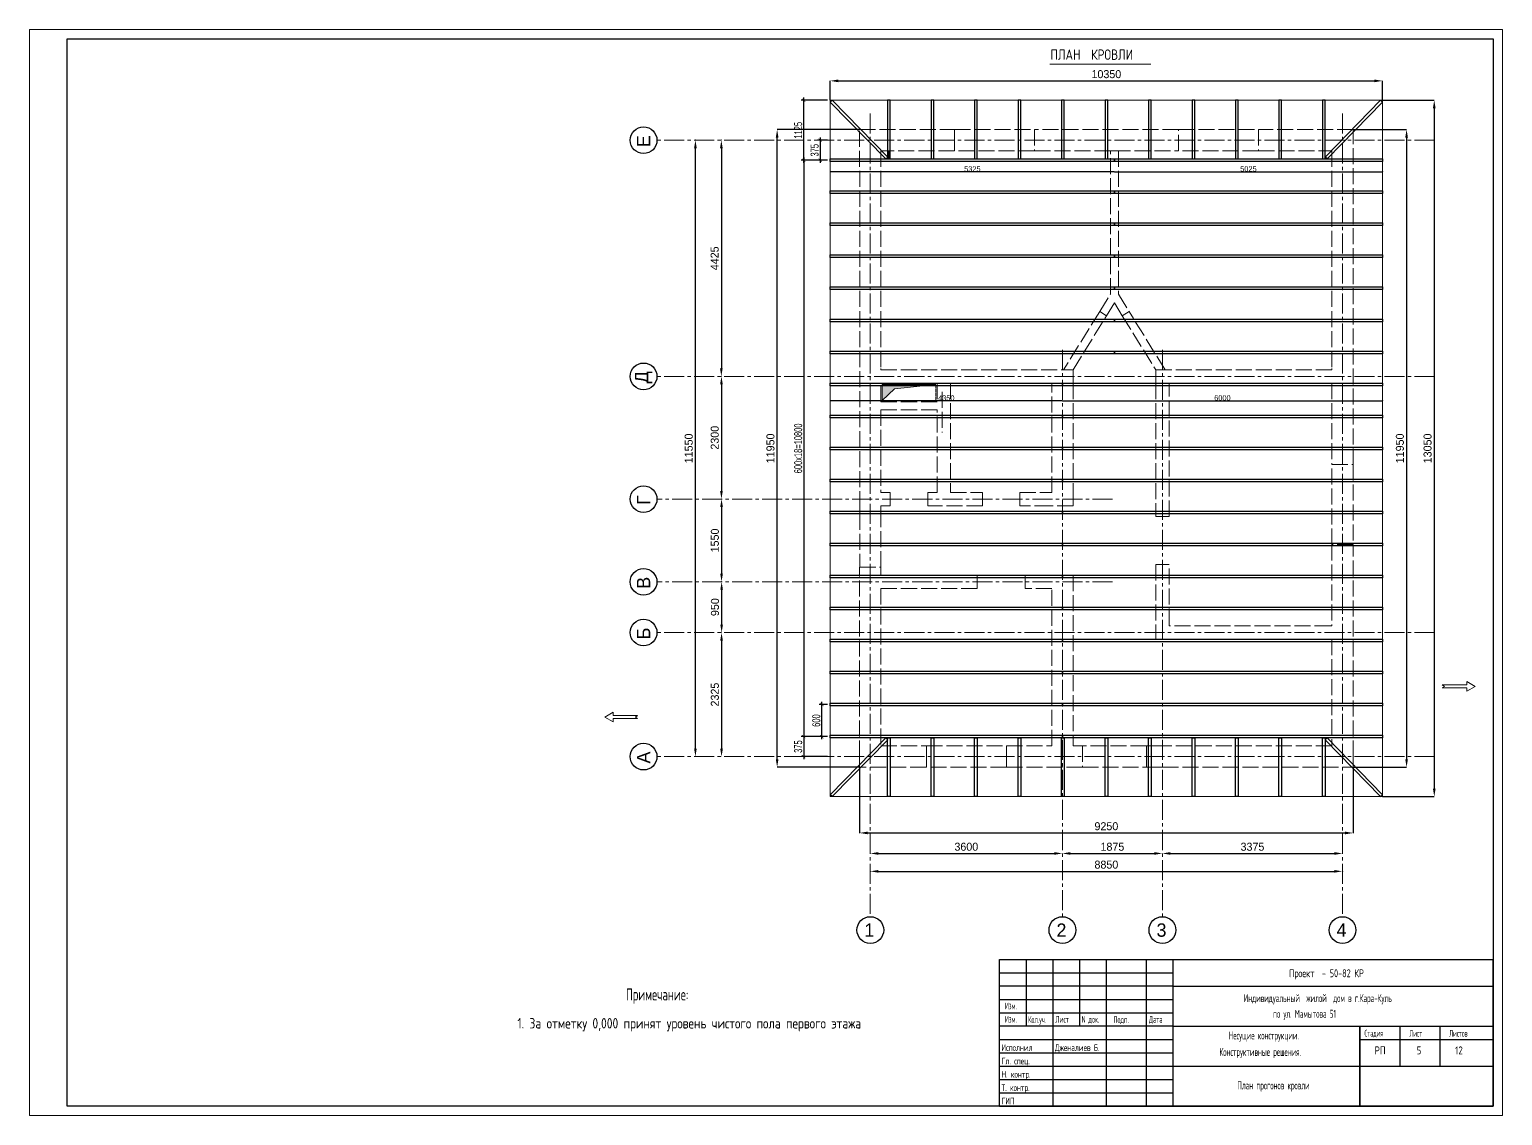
# Model space of a CAD drawing. Header units: millimetres. Extents: x 306212 to 393045, y -154783 to -111932.
# Drawn here: x 306212 to 333823, y -154783 to -134432 of the extents above; entities that cross this region are included whole.
import ezdxf
from ezdxf.enums import TextEntityAlignment as Align

# ---------------------------------------------------------------- set-up
doc = ezdxf.new("R2010")
doc.units = ezdxf.units.MM
doc.linetypes.add('ACAD_ISO02W100', pattern=[15, 12, -3])
doc.linetypes.add('CENTER2', pattern=[1.125, 0.75, -0.125, 0.125, -0.125])
for name, color, linetype in [('0 duvar', 2, 'Continuous'), ('AKS', 252, 'CENTER2'), ('ANTET', 7, 'Continuous')]:
    doc.layers.add(name, color=color, linetype=linetype)
doc.layers.add('ahsap', color=222, linetype='Continuous', lineweight=13)
doc.layers.add('OLCU', color=7, linetype='Continuous', lineweight=13)
doc.styles.add('SPDS', font='SPDS.shx')
doc.styles.add('TR', font='tsimplex.shx', dxfattribs={"width": 0.7})
doc.dimstyles.new('ISO-25', dxfattribs={"dimtxt": 100, "dimasz": 2.5, "dimexe": 1.25, "dimexo": 0.625, "dimtad": 1, "dimdec": 0, "dimtxsty": 'Standard', "dimcen": 2.5, "dimadec": 0, "dimazin": 0, "dimtfac": 1, "dimtdec": 0, "dimtmove": 0, "dimatfit": 3, "dimfxl": 0, "dimarcsym": 0})
doc.dimstyles.get("Standard").update_dxf_attribs({"dimtxt": 125, "dimasz": 60, "dimexe": 50, "dimexo": 50, "dimgap": 30, "dimtad": 1, "dimdec": 0, "dimzin": 0, "dimdsep": 46, "dimtxsty": 'TR', "dimblk": 'ARCHTICK', "dimcen": 90, "dimdle": 50, "dimclrt": 256, "dimadec": 0, "dimazin": 0, "dimtfac": 1, "dimtdec": 0, "dimtofl": 0, "dimtmove": 1, "dimatfit": 3, "dimldrblk": 'ARCHTICK', "dimfxl": 0, "dimtolj": 1, "dimtzin": 0, "dimarcsym": 0})

# ---------------------------------------------------------------- blocks, each defined once
blk = doc.blocks.new('*D697')
at = {"layer": 'ahsap', "color": 0, "lineweight": -2}
for p, q in [((321972, -149870), (321972, -149874)), ((322122, -149872), (325422, -149872)), ((325572, -149870), (325572, -149874))]:
    blk.add_line(p, q, dxfattribs=at)
at = {"layer": 'ahsap', "color": 0}
for points in [[(322122, -149847), (322122, -149897), (321972, -149872)], [(325422, -149847), (325422, -149897), (325572, -149872)]]:
    blk.add_solid(points, dxfattribs=at)
at = {"layer": 'DEFPOINTS', "color": 0}
for p in [(321972, -148282), (325572, -148282), (325572, -149872)]:
    blk.add_point(p, dxfattribs=at)
at = {"layer": 'ahsap', "color": 0, "insert": (323772, -149747), "char_height": 150, "attachment_point": 5}
blk.add_mtext('3600', dxfattribs=at)
blk = doc.blocks.new('*D698')
at = {"layer": 'ahsap', "color": 0, "lineweight": -2}
for p, q in [((325572, -149870), (325572, -149874)), ((325722, -149872), (327297, -149872)), ((327447, -149870), (327447, -149874))]:
    blk.add_line(p, q, dxfattribs=at)
at = {"layer": 'ahsap', "color": 0}
for points in [[(325722, -149847), (325722, -149897), (325572, -149872)], [(327297, -149847), (327297, -149897), (327447, -149872)]]:
    blk.add_solid(points, dxfattribs=at)
at = {"layer": 'DEFPOINTS', "color": 0}
for p in [(325572, -148282), (327447, -148282), (327447, -149872)]:
    blk.add_point(p, dxfattribs=at)
at = {"layer": 'ahsap', "color": 0, "insert": (326510, -149747), "char_height": 150, "attachment_point": 5}
blk.add_mtext('1875', dxfattribs=at)
blk = doc.blocks.new('*D699')
at = {"layer": 'ahsap', "color": 0, "lineweight": -2}
for p, q in [((327447, -149870), (327447, -149874)), ((327597, -149872), (330672, -149872)), ((330822, -149870), (330822, -149874))]:
    blk.add_line(p, q, dxfattribs=at)
at = {"layer": 'ahsap', "color": 0}
for points in [[(327597, -149847), (327597, -149897), (327447, -149872)], [(330672, -149847), (330672, -149897), (330822, -149872)]]:
    blk.add_solid(points, dxfattribs=at)
at = {"layer": 'DEFPOINTS', "color": 0}
for p in [(327447, -148282), (330822, -148282), (330822, -149872)]:
    blk.add_point(p, dxfattribs=at)
at = {"layer": 'ahsap', "color": 0, "insert": (329135, -149747), "char_height": 150, "attachment_point": 5}
blk.add_mtext('3375', dxfattribs=at)
blk = doc.blocks.new('*D691')
at = {"layer": 'ahsap', "color": 0, "lineweight": -2}
for p, q in [((319182, -136507), (319178, -136507)), ((319180, -136657), (319180, -140782)), ((319182, -140932), (319178, -140932))]:
    blk.add_line(p, q, dxfattribs=at)
at = {"layer": 'ahsap', "color": 0}
for points in [[(319155, -136657), (319205, -136657), (319180, -136507)], [(319155, -140782), (319205, -140782), (319180, -140932)]]:
    blk.add_solid(points, dxfattribs=at)
at = {"layer": 'DEFPOINTS', "color": 0}
for p in [(321747, -136507), (319180, -140932), (321747, -140932)]:
    blk.add_point(p, dxfattribs=at)
at = {"layer": 'ahsap', "color": 0, "insert": (319055, -138720), "char_height": 150, "attachment_point": 5, "rotation": 90}
blk.add_mtext('4425', dxfattribs=at)
blk = doc.blocks.new('*D700')
at = {"layer": 'ahsap', "color": 0, "lineweight": -2}
for p, q in [((319184, -140932), (319180, -140932)), ((319182, -141082), (319182, -143082)), ((319184, -143232), (319180, -143232))]:
    blk.add_line(p, q, dxfattribs=at)
at = {"layer": 'ahsap', "color": 0}
for points in [[(319157, -141082), (319207, -141082), (319182, -140932)], [(319157, -143082), (319207, -143082), (319182, -143232)]]:
    blk.add_solid(points, dxfattribs=at)
at = {"layer": 'DEFPOINTS', "color": 0}
for p in [(321747, -140932), (319182, -143232), (321747, -143232)]:
    blk.add_point(p, dxfattribs=at)
at = {"layer": 'ahsap', "color": 0, "insert": (319057, -142082), "char_height": 150, "attachment_point": 5, "rotation": 90}
blk.add_mtext('2300', dxfattribs=at)
blk = doc.blocks.new('*D701')
at = {"layer": 'ahsap', "color": 0, "lineweight": -2}
for p, q in [((319186, -143232), (319182, -143232)), ((319184, -143382), (319184, -144632)), ((319186, -144782), (319182, -144782))]:
    blk.add_line(p, q, dxfattribs=at)
at = {"layer": 'ahsap', "color": 0}
for points in [[(319159, -143382), (319209, -143382), (319184, -143232)], [(319159, -144632), (319209, -144632), (319184, -144782)]]:
    blk.add_solid(points, dxfattribs=at)
at = {"layer": 'DEFPOINTS', "color": 0}
for p in [(321747, -143232), (319184, -144782), (321747, -144782)]:
    blk.add_point(p, dxfattribs=at)
at = {"layer": 'ahsap', "color": 0, "insert": (319059, -144007), "char_height": 150, "attachment_point": 5, "rotation": 90}
blk.add_mtext('1550', dxfattribs=at)
blk = doc.blocks.new('*D702')
at = {"layer": 'ahsap', "color": 0, "lineweight": -2}
for p, q in [((319188, -144782), (319184, -144782)), ((319186, -144932), (319186, -145582)), ((319188, -145732), (319184, -145732))]:
    blk.add_line(p, q, dxfattribs=at)
at = {"layer": 'ahsap', "color": 0}
for points in [[(319161, -144932), (319211, -144932), (319186, -144782)], [(319161, -145582), (319211, -145582), (319186, -145732)]]:
    blk.add_solid(points, dxfattribs=at)
at = {"layer": 'DEFPOINTS', "color": 0}
for p in [(321747, -144782), (319186, -145732), (321747, -145732)]:
    blk.add_point(p, dxfattribs=at)
at = {"layer": 'ahsap', "color": 0, "insert": (319061, -145257), "char_height": 150, "attachment_point": 5, "rotation": 90}
blk.add_mtext('950', dxfattribs=at)
blk = doc.blocks.new('*D703')
at = {"layer": 'ahsap', "color": 0, "lineweight": -2}
for p, q in [((319186, -145732), (319183, -145732)), ((319184, -145882), (319184, -147907)), ((319186, -148057), (319183, -148057))]:
    blk.add_line(p, q, dxfattribs=at)
at = {"layer": 'ahsap', "color": 0}
for points in [[(319159, -145882), (319209, -145882), (319184, -145732)], [(319159, -147907), (319209, -147907), (319184, -148057)]]:
    blk.add_solid(points, dxfattribs=at)
at = {"layer": 'DEFPOINTS', "color": 0}
for p in [(321747, -145732), (319184, -148057), (321747, -148057)]:
    blk.add_point(p, dxfattribs=at)
at = {"layer": 'ahsap', "color": 0, "insert": (319059, -146895), "char_height": 150, "attachment_point": 5, "rotation": 90}
blk.add_mtext('2325', dxfattribs=at)
blk = doc.blocks.new('*D692')
at = {"layer": 'ahsap', "color": 0, "lineweight": -2}
for p, q in [((321772, -148259), (321772, -149489)), ((331022, -148258), (331022, -149489)), ((321922, -149488), (330872, -149488))]:
    blk.add_line(p, q, dxfattribs=at)
at = {"layer": 'ahsap', "color": 0}
for points in [[(321922, -149463), (321922, -149513), (321772, -149488)], [(330872, -149463), (330872, -149513), (331022, -149488)]]:
    blk.add_solid(points, dxfattribs=at)
at = {"layer": 'DEFPOINTS', "color": 0}
for p in [(321772, -148258), (331022, -148257), (331022, -149488)]:
    blk.add_point(p, dxfattribs=at)
at = {"layer": 'ahsap', "color": 0, "insert": (326397, -149363), "char_height": 150, "attachment_point": 5}
blk.add_mtext('9250', dxfattribs=at)
blk = doc.blocks.new('*D693')
at = {"layer": 'ahsap', "color": 0, "lineweight": -2}
for p, q in [((321772, -136307), (320226, -136307)), ((320226, -148107), (320226, -136457)), ((321772, -148257), (320226, -148257))]:
    blk.add_line(p, q, dxfattribs=at)
at = {"layer": 'ahsap', "color": 0}
for points in [[(320201, -136457), (320251, -136457), (320226, -136307)], [(320201, -148107), (320251, -148107), (320226, -148257)]]:
    blk.add_solid(points, dxfattribs=at)
at = {"layer": 'DEFPOINTS', "color": 0}
for p in [(320226, -136307), (321772, -136307), (321772, -148257)]:
    blk.add_point(p, dxfattribs=at)
at = {"layer": 'ahsap', "color": 0, "insert": (320101, -142282), "char_height": 150, "attachment_point": 5, "rotation": 90}
blk.add_mtext('11950', dxfattribs=at)
blk = doc.blocks.new('*D694')
at = {"layer": 'ahsap', "color": 0, "lineweight": -2}
for p, q in [((321972, -150205), (321972, -150208)), ((322122, -150207), (330672, -150207)), ((330822, -150205), (330822, -150208))]:
    blk.add_line(p, q, dxfattribs=at)
at = {"layer": 'ahsap', "color": 0}
for points in [[(322122, -150182), (322122, -150232), (321972, -150207)], [(330672, -150182), (330672, -150232), (330822, -150207)]]:
    blk.add_solid(points, dxfattribs=at)
at = {"layer": 'DEFPOINTS', "color": 0}
for p in [(321972, -149426), (330822, -149422), (330822, -150207)]:
    blk.add_point(p, dxfattribs=at)
at = {"layer": 'ahsap', "color": 0, "insert": (326397, -150082), "char_height": 150, "attachment_point": 5}
blk.add_mtext('8850', dxfattribs=at)
blk = doc.blocks.new('*D704')
at = {"layer": 'ahsap', "color": 0, "lineweight": -2}
for p, q in [((318696, -136507), (318692, -136507)), ((318694, -147907), (318694, -136657)), ((318696, -148057), (318692, -148057))]:
    blk.add_line(p, q, dxfattribs=at)
at = {"layer": 'ahsap', "color": 0}
for points in [[(318669, -136657), (318719, -136657), (318694, -136507)], [(318669, -147907), (318719, -147907), (318694, -148057)]]:
    blk.add_solid(points, dxfattribs=at)
at = {"layer": 'DEFPOINTS', "color": 0}
for p in [(318694, -136507), (319186, -136507), (319186, -148057)]:
    blk.add_point(p, dxfattribs=at)
at = {"layer": 'ahsap', "color": 0, "insert": (318569, -142282), "char_height": 150, "attachment_point": 5, "rotation": 90}
blk.add_mtext('11550', dxfattribs=at)
blk = doc.blocks.new('*D695')
at = {"layer": 'ahsap', "color": 0, "lineweight": -2}
for p, q in [((321222, -135757), (321222, -135395)), ((321372, -135395), (331422, -135395)), ((331572, -135757), (331572, -135395))]:
    blk.add_line(p, q, dxfattribs=at)
at = {"layer": 'ahsap', "color": 0}
for points in [[(321372, -135370), (321372, -135420), (321222, -135395)], [(331422, -135370), (331422, -135420), (331572, -135395)]]:
    blk.add_solid(points, dxfattribs=at)
at = {"layer": 'DEFPOINTS', "color": 0}
for p in [(331572, -135395), (321222, -135757), (331572, -135757)]:
    blk.add_point(p, dxfattribs=at)
at = {"layer": 'ahsap', "color": 0, "insert": (326397, -135270), "char_height": 150, "attachment_point": 5}
blk.add_mtext('10350', dxfattribs=at)
blk = doc.blocks.new('*D696')
at = {"layer": 'ahsap', "color": 0, "lineweight": -2}
for p, q in [((331023, -136307), (332024, -136307)), ((332024, -136457), (332024, -148107)), ((331023, -148257), (332024, -148257))]:
    blk.add_line(p, q, dxfattribs=at)
at = {"layer": 'ahsap', "color": 0}
for points in [[(331999, -136457), (332049, -136457), (332024, -136307)], [(331999, -148107), (332049, -148107), (332024, -148257)]]:
    blk.add_solid(points, dxfattribs=at)
at = {"layer": 'DEFPOINTS', "color": 0}
for p in [(331022, -136307), (331022, -148257), (332024, -148257)]:
    blk.add_point(p, dxfattribs=at)
at = {"layer": 'ahsap', "color": 0, "insert": (331899, -142282), "char_height": 150, "attachment_point": 5, "rotation": 90}
blk.add_mtext('11950', dxfattribs=at)
blk = doc.blocks.new('_ArchTick')
at = {"color": 0, "linetype": 'ByBlock', "const_width": 0.15}
blk.add_lwpolyline([(-0.5, -0.5), (0.5, 0.5)], dxfattribs=at)
blk = doc.blocks.new('*D705')
at = {"layer": 'DEFPOINTS', "color": 0}
for p in [(321222, -136507), (321034, -136882), (321222, -136882)]:
    blk.add_point(p, dxfattribs=at)
at = {"layer": 'OLCU', "color": 0, "lineweight": -2}
for p, q in [((321172, -136507), (320984, -136507)), ((321034, -136457), (321034, -136932)), ((321172, -136882), (320984, -136882))]:
    blk.add_line(p, q, dxfattribs=at)
at = {"layer": 'OLCU', "color": 0, "lineweight": -2, "xscale": 60, "yscale": 60, "zscale": 60}
for p, rotation in [((321034, -136507), 90), ((321034, -136882), 270)]:
    blk.add_blockref('_ArchTick', p, dxfattribs=dict(at, rotation=rotation))
at = {"layer": 'OLCU', "insert": (320929, -136695), "char_height": 150, "attachment_point": 5, "rotation": 90, "style": 'TR'}
blk.add_mtext('\\A1;375', dxfattribs=at)
blk = doc.blocks.new('*D706')
at = {"layer": 'DEFPOINTS', "color": 0}
for p in [(321222, -147682), (320726, -148057), (321222, -148057)]:
    blk.add_point(p, dxfattribs=at)
at = {"layer": 'OLCU', "color": 0, "lineweight": -2}
for p, q in [((321172, -147682), (320676, -147682)), ((320726, -147632), (320726, -148107)), ((321172, -148057), (320676, -148057))]:
    blk.add_line(p, q, dxfattribs=at)
at = {"layer": 'OLCU', "color": 0, "lineweight": -2, "xscale": 60, "yscale": 60, "zscale": 60}
for p, rotation in [((320726, -147682), 90), ((320726, -148057), 270)]:
    blk.add_blockref('_ArchTick', p, dxfattribs=dict(at, rotation=rotation))
at = {"layer": 'OLCU', "insert": (320621, -147870), "char_height": 150, "attachment_point": 5, "rotation": 90, "style": 'TR'}
blk.add_mtext('\\A1;375', dxfattribs=at)
blk = doc.blocks.new('*D708')
at = {"layer": 'DEFPOINTS', "color": 0}
for p in [(321065, -147082), (321222, -147082), (321222, -147682)]:
    blk.add_point(p, dxfattribs=at)
at = {"layer": 'OLCU', "color": 0, "lineweight": -2}
for p, q in [((321172, -147082), (321015, -147082)), ((321065, -147732), (321065, -147032)), ((321172, -147682), (321015, -147682))]:
    blk.add_line(p, q, dxfattribs=at)
at = {"layer": 'OLCU', "color": 0, "lineweight": -2, "xscale": 60, "yscale": 60, "zscale": 60}
for p, rotation in [((321065, -147082), 90), ((321065, -147682), 270)]:
    blk.add_blockref('_ArchTick', p, dxfattribs=dict(at, rotation=rotation))
at = {"layer": 'OLCU', "insert": (320960, -147382), "char_height": 150, "attachment_point": 5, "rotation": 90, "style": 'TR'}
blk.add_mtext('\\A1;600', dxfattribs=at)
blk = doc.blocks.new('*D709')
at = {"layer": 'DEFPOINTS', "color": 0}
for p in [(321222, -136882), (320726, -147682), (321222, -147682)]:
    blk.add_point(p, dxfattribs=at)
at = {"layer": 'OLCU', "color": 0, "lineweight": -2}
for p, q in [((321172, -136882), (320676, -136882)), ((320726, -136832), (320726, -147732)), ((321172, -147682), (320676, -147682))]:
    blk.add_line(p, q, dxfattribs=at)
at = {"layer": 'OLCU', "color": 0, "lineweight": -2, "xscale": 60, "yscale": 60, "zscale": 60}
for p, rotation in [((320726, -136882), 90), ((320726, -147682), 270)]:
    blk.add_blockref('_ArchTick', p, dxfattribs=dict(at, rotation=rotation))
at = {"layer": 'OLCU', "insert": (320621, -142282), "char_height": 150, "attachment_point": 5, "rotation": 90, "style": 'TR'}
blk.add_mtext('\\A1;600х18=10800', dxfattribs=at)
blk = doc.blocks.new('*D710')
at = {"layer": 'DEFPOINTS', "color": 0}
for p in [(320726, -135757), (321222, -135757), (321222, -136882)]:
    blk.add_point(p, dxfattribs=at)
at = {"layer": 'OLCU', "color": 0, "lineweight": -2}
for p, q in [((321172, -135757), (320676, -135757)), ((320726, -136932), (320726, -135707)), ((321172, -136882), (320676, -136882))]:
    blk.add_line(p, q, dxfattribs=at)
at = {"layer": 'OLCU', "color": 0, "lineweight": -2, "xscale": 60, "yscale": 60, "zscale": 60}
for p, rotation in [((320726, -135757), 90), ((320726, -136882), 270)]:
    blk.add_blockref('_ArchTick', p, dxfattribs=dict(at, rotation=rotation))
at = {"layer": 'OLCU', "insert": (320621, -136320), "char_height": 150, "attachment_point": 5, "rotation": 90, "style": 'TR'}
blk.add_mtext('\\A1;1125', dxfattribs=at)
blk = doc.blocks.new('*D711')
at = {"layer": 'ahsap', "color": 0, "lineweight": -2}
for p, q in [((331573, -135757), (332543, -135757)), ((332543, -135907), (332543, -148657)), ((331573, -148807), (332543, -148807))]:
    blk.add_line(p, q, dxfattribs=at)
at = {"layer": 'ahsap', "color": 0}
for points in [[(332518, -135907), (332568, -135907), (332543, -135757)], [(332518, -148657), (332568, -148657), (332543, -148807)]]:
    blk.add_solid(points, dxfattribs=at)
at = {"layer": 'DEFPOINTS', "color": 0}
for p in [(331572, -135757), (331572, -148807), (332543, -148807)]:
    blk.add_point(p, dxfattribs=at)
at = {"layer": 'ahsap', "color": 0, "insert": (332418, -142282), "char_height": 150, "attachment_point": 5, "rotation": 90}
blk.add_mtext('13050', dxfattribs=at)
blk = doc.blocks.new('*D712')
at = {"layer": 'ahsap', "color": 0, "lineweight": -2}
for p, q in [((321222, -137095), (321222, -137098)), ((326545, -137097), (321225, -137097)), ((326547, -137095), (326547, -137098))]:
    blk.add_line(p, q, dxfattribs=at)
at = {"layer": 'ahsap', "color": 0}
for points in [[(321225, -137097), (321225, -137097), (321222, -137097)], [(326545, -137097), (326545, -137097), (326547, -137097)]]:
    blk.add_solid(points, dxfattribs=at)
at = {"layer": 'DEFPOINTS', "color": 0}
for p in [(321222, -136907), (326547, -136907), (321222, -137097)]:
    blk.add_point(p, dxfattribs=at)
at = {"layer": 'ahsap', "color": 0, "insert": (323885, -137046), "char_height": 100, "attachment_point": 5}
blk.add_mtext('5325', dxfattribs=at)
blk = doc.blocks.new('*D713')
at = {"layer": 'ahsap', "color": 0, "lineweight": -2}
for p, q in [((326547, -137095), (326547, -137098)), ((326550, -137097), (331570, -137097)), ((331572, -137095), (331572, -137098))]:
    blk.add_line(p, q, dxfattribs=at)
at = {"layer": 'ahsap', "color": 0}
for points in [[(326550, -137097), (326550, -137097), (326547, -137097)], [(331570, -137097), (331570, -137097), (331572, -137097)]]:
    blk.add_solid(points, dxfattribs=at)
at = {"layer": 'DEFPOINTS', "color": 0}
for p in [(326547, -136882), (331572, -136882), (331572, -137097)]:
    blk.add_point(p, dxfattribs=at)
at = {"layer": 'ahsap', "color": 0, "insert": (329060, -137046), "char_height": 100, "attachment_point": 5}
blk.add_mtext('5025', dxfattribs=at)
blk = doc.blocks.new('*D714')
at = {"layer": 'ahsap', "color": 0, "lineweight": -2}
for p, q in [((321222, -141388), (321222, -141391)), ((325570, -141390), (321225, -141390)), ((325572, -141388), (325572, -141391))]:
    blk.add_line(p, q, dxfattribs=at)
at = {"layer": 'ahsap', "color": 0}
for points in [[(321225, -141390), (321225, -141390), (321222, -141390)], [(325570, -141390), (325570, -141390), (325572, -141390)]]:
    blk.add_solid(points, dxfattribs=at)
at = {"layer": 'DEFPOINTS', "color": 0}
for p in [(321222, -141082), (325572, -141082), (321222, -141390)]:
    blk.add_point(p, dxfattribs=at)
at = {"layer": 'ahsap', "color": 0, "insert": (323397, -141339), "char_height": 100, "attachment_point": 5}
blk.add_mtext('4350', dxfattribs=at)
blk = doc.blocks.new('*D715')
at = {"layer": 'ahsap', "color": 0, "lineweight": -2}
for p, q in [((325572, -141386), (325572, -141389)), ((325575, -141388), (331570, -141388)), ((331572, -141386), (331572, -141389))]:
    blk.add_line(p, q, dxfattribs=at)
at = {"layer": 'ahsap', "color": 0}
for points in [[(325575, -141388), (325575, -141388), (325572, -141388)], [(331570, -141388), (331570, -141388), (331572, -141388)]]:
    blk.add_solid(points, dxfattribs=at)
at = {"layer": 'DEFPOINTS', "color": 0}
for p in [(325572, -141082), (331572, -141082), (331572, -141388)]:
    blk.add_point(p, dxfattribs=at)
at = {"layer": 'ahsap', "color": 0, "insert": (328572, -141337), "char_height": 100, "attachment_point": 5}
blk.add_mtext('6000', dxfattribs=at)

msp = doc.modelspace()

# ---------------------------------------------------------------- hatches: boundary and pattern name
at = {"layer": 'ahsap'}
msp.add_hatch(color=7, dxfattribs=at).paths.add_polyline_path([(322197.4, -141082.4), (322197.4, -141382.4), (322426.1, -141168.8), (323197.4, -141082.4)])

# ---------------------------------------------------------------- linework, layer by layer
at = {"layer": '0 duvar', "color": 7, "lineweight": 30, "ltscale": 0.071429}
for p, q in [((324395.9, -151856), (333645.9, -151856)), ((324395.9, -154606), (324395.9, -151856)), ((324895.9, -151856), (324895.9, -153106)), ((325395.9, -151856), (325395.9, -154606)), ((325895.9, -151856), (325895.9, -153106)), ((326395.9, -151856), (326395.9, -154606)), ((327145.9, -151856), (327145.9, -154606)), ((327645.9, -154606), (327645.9, -151856.5)), ((333645.9, -154606), (333645.9, -151856)), ((327645.9, -152356), (333645.9, -152356)), ((324395.9, -152856), (327645.9, -152856)), ((327645.9, -153106), (324395.9, -153106)), ((327645.9, -153106), (333645.9, -153106)), ((331145.9, -154606), (331145.9, -153106)), ((331145.9, -153106), (331145.9, -154606)), ((331895.9, -153106), (331895.9, -153856)), ((332645.9, -153106), (332645.9, -153856)), ((331145.9, -153356), (333645.9, -153356)), ((327645.9, -153856), (333645.9, -153856)), ((324395.9, -154606), (333645.9, -154606))]:
    msp.add_line(p, q, dxfattribs=at)
at = {"layer": '0 duvar', "color": 1, "ltscale": 0.071429}
for p, q in [((324395.9, -152106), (327645.9, -152106)), ((327645.9, -152356), (324395.9, -152356)), ((324395.9, -152606), (327645.9, -152606)), ((324395.9, -153356), (327645.9, -153356)), ((324395.9, -153606), (327645.9, -153606)), ((324395.9, -153856), (327645.9, -153856)), ((324395.9, -154106), (327645.9, -154106)), ((324395.9, -154356), (327645.9, -154356))]:
    msp.add_line(p, q, dxfattribs=at)
at = {"layer": '0 duvar', "color": 7, "lineweight": 60, "ltscale": 0.071429}
msp.add_line((327645.9, -152356), (327645.9, -152356), dxfattribs=at)
at = {"layer": '0 duvar', "color": 7, "lineweight": 30, "ltscale": 0.071429}
msp.add_lwpolyline([(306918.6, -134608.8), (333645.9, -134608.8), (333645.9, -154606), (306918.6, -154606)], close=True, dxfattribs=at)
at = {"layer": 'ahsap', "color": 0}
msp.add_line((325339.1, -135081.5), (327230.6, -135081.5), dxfattribs=at)
at = {"layer": 'ahsap', "color": 1}
for p, q in [((322322.4, -135757.4), (330472, -135757.4)), ((321222.4, -136882.4), (321222.4, -147827.8)), ((322322.4, -148807.4), (330472, -148807.4))]:
    msp.add_line(p, q, dxfattribs=at)
at = {"layer": 'ahsap'}
for p, q in [((322322.4, -136857.4), (322172.4, -136857.4)), ((322322.4, -136707.4), (322322.4, -136857.4))]:
    msp.add_line(p, q, dxfattribs=at)
at = {"layer": 'ahsap', "color": 6, "linetype": 'ACAD_ISO02W100', "lineweight": 0, "ltscale": 25}
msp.add_line((323318.9, -141221.7), (323318.9, -141982.6), dxfattribs=at)
at = {"layer": 'ahsap', "lineweight": 30}
for points in [[(322297.8, -136822), (321257.1, -135757.4), (321222.4, -135793.4), (322262.1, -136857), (322297.8, -136822)], [(322347.4, -136857.4), (322347.4, -135757.4), (322297.4, -135757.4), (322297.4, -136857.4), (322347.4, -136857.4)], [(323162.4, -136857.4), (323162.4, -135757.4), (323112.4, -135757.4), (323112.4, -136857.4), (323162.4, -136857.4)], [(323977.4, -136857.4), (323977.4, -135757.4), (323927.4, -135757.4), (323927.4, -136857.4), (323977.4, -136857.4)], [(324792.4, -136857.4), (324792.4, -135757.4), (324742.4, -135757.4), (324742.4, -136857.4), (324792.4, -136857.4)], [(325607.4, -136857.4), (325607.4, -135757.4), (325557.4, -135757.4), (325557.4, -136857.4), (325607.4, -136857.4)], [(326422.4, -136857.4), (326422.4, -135757.4), (326372.4, -135757.4), (326372.4, -136857.4), (326422.4, -136857.4)], [(327237.4, -136857.4), (327237.4, -135757.4), (327187.4, -135757.4), (327187.4, -136857.4), (327237.4, -136857.4)], [(328052.4, -136857.4), (328052.4, -135757.4), (328002.4, -135757.4), (328002.4, -136857.4), (328052.4, -136857.4)], [(328867.4, -136857.4), (328867.4, -135757.4), (328817.4, -135757.4), (328817.4, -136857.4), (328867.4, -136857.4)], [(329682.4, -136857.4), (329682.4, -135757.4), (329632.4, -135757.4), (329632.4, -136857.4), (329682.4, -136857.4)], [(330497, -136857.4), (330497, -135757.4), (330447, -135757.4), (330447, -136857.4), (330497, -136857.4)], [(330497, -136822), (331537.8, -135757.4), (331572.4, -135793.4), (330532.8, -136857), (330497, -136822)], [(322297.8, -147742.7), (321257.1, -148807.4), (321222.4, -148771.3), (322262.1, -147707.8), (322297.8, -147742.7)], [(322347.4, -147707.4), (322347.4, -148807.4), (322297.4, -148807.4), (322297.4, -147707.4), (322347.4, -147707.4)], [(323162.4, -147707.4), (323162.4, -148807.4), (323112.4, -148807.4), (323112.4, -147707.4), (323162.4, -147707.4)], [(323977.4, -147707.4), (323977.4, -148807.4), (323927.4, -148807.4), (323927.4, -147707.4), (323977.4, -147707.4)], [(324792.4, -147707.4), (324792.4, -148807.4), (324742.4, -148807.4), (324742.4, -147707.4), (324792.4, -147707.4)], [(325607.4, -147707.4), (325607.4, -148807.4), (325557.4, -148807.4), (325557.4, -147707.4), (325607.4, -147707.4)], [(326422.4, -147707.4), (326422.4, -148807.4), (326372.4, -148807.4), (326372.4, -147707.4), (326422.4, -147707.4)], [(327237.4, -147707.4), (327237.4, -148807.4), (327187.4, -148807.4), (327187.4, -147707.4), (327237.4, -147707.4)], [(328052.4, -147707.4), (328052.4, -148807.4), (328002.4, -148807.4), (328002.4, -147707.4), (328052.4, -147707.4)], [(328867.4, -147707.4), (328867.4, -148807.4), (328817.4, -148807.4), (328817.4, -147707.4), (328867.4, -147707.4)], [(329682.4, -147707.4), (329682.4, -148807.4), (329632.4, -148807.4), (329632.4, -147707.4), (329682.4, -147707.4)], [(330497, -147707.4), (330497, -148807.4), (330447, -148807.4), (330447, -147707.4), (330497, -147707.4)], [(330497, -147742.7), (331537.8, -148807.4), (331572.4, -148771.3), (330532.8, -147707.8), (330497, -147742.7)]]:
    msp.add_lwpolyline(points, dxfattribs=at)
at = {"layer": 'ahsap', "color": 1}
for points in [[(321222.4, -136882.4), (321222.4, -135757.4), (322322.4, -135757.4)], [(331572.4, -136882.4), (331572.4, -135757.4), (330472.4, -135757.4)], [(331572.4, -136882.4), (331572.4, -147682.4)], [(321222.4, -147682.4), (321222.4, -148807.4), (322322.4, -148807.4)], [(331572.4, -147682.4), (331572.4, -148807.4), (330472.4, -148807.4)]]:
    msp.add_lwpolyline(points, dxfattribs=at)
at = {"layer": 'ahsap'}
for points in [[(331572.4, -136857.4), (331572.4, -135757.4)], [(322197.4, -141382.4), (322197.4, -141082.4), (323197.4, -141082.4), (322426.1, -141168.8), (322197.4, -141382.4)], [(327572.4, -144457.4), (327322.4, -144457.4)], [(332734.1, -146740.7), (332693.5, -146713.9), (333153.3, -146713.9), (333153.3, -146651.4), (333308, -146740.7), (333153.3, -146829.9), (333153.3, -146767.4), (332693.5, -146767.4), (332734.1, -146740.7)], [(317570.5, -147316.2), (317611.2, -147289.5), (317151.3, -147289.5), (317151.3, -147226.9), (316996.7, -147316.2), (317151.3, -147405.4), (317151.3, -147342.9), (317611.2, -147342.9), (317570.5, -147316.2)]]:
    msp.add_lwpolyline(points, dxfattribs=at)
at = {"layer": 'ahsap', "color": 164, "linetype": 'ACAD_ISO02W100', "lineweight": 0, "ltscale": 25}
for points in [[(321775.6, -143382.4), (321772.4, -136307.4), (323547.4, -136307.4), (323547.4, -136507.4), (323547.4, -136707.4), (322172.4, -136707.4), (322172.4, -140782.4), (322172.4, -140807.4), (325772.4, -140807.4), (325772.4, -141057.4), (325772.4, -141057.4), (325772.4, -143232.4), (325772.4, -143357.4), (325347.4, -143357.4), (324772.4, -143357.4), (324772.4, -143107.4), (325347.4, -143108), (325372.4, -143108), (325372.4, -143108), (325372.4, -141057.4), (323472.4, -141057.4), (323472.4, -143108), (324072.4, -143108), (324072.4, -143358), (323197.4, -143358), (323047.4, -143358), (323047.4, -143107.4), (323197.4, -143107.4), (323222.4, -143107.4), (323222.4, -141557.4), (322172.4, -141557.4), (322172.4, -143107.4), (322197.4, -143107.4), (322347.4, -143107.4), (322347.4, -143357.4), (322172.4, -143357.4), (322172.4, -143382.4), (322172.4, -143507.4), (321775.7, -143507.4)], [(322172.4, -141407.4), (322172.4, -141057.4), (323222.4, -141057.4), (323222.4, -141407.4)], [(322172.4, -144907.4), (322172.4, -147857.4), (323022.4, -147857.4), (323022.4, -148057.4), (323022.4, -148257.4), (321772.4, -148257.4), (321772.4, -148057.4), (321772.4, -144507.4), (322172.4, -144507.4), (322172.4, -144657.4), (323972.4, -144657.4), (323972.4, -144907.4)]]:
    msp.add_lwpolyline(points, close=True, dxfattribs=at)
at = {"layer": 'ahsap', "color": 6, "linetype": 'ACAD_ISO02W100', "lineweight": 0, "ltscale": 25}
for points in [[(323547.4, -136307.4), (325047.4, -136307.4), (325047.4, -136707.4), (323547.4, -136707.4), (323547.4, -136307.4)], [(327747.4, -136307.4), (329247.4, -136307.4), (329247.4, -136707.4), (327747.4, -136707.4), (327747.4, -136307.4)], [(330622.4, -144082.4), (330622.4, -142582.4), (331022.4, -142582.4), (331022.4, -144082.4), (330622.4, -144082.4)], [(321775.7, -143507.4), (321776.1, -144507.4), (322172.4, -144507.4), (322172.4, -143507.4), (321775.7, -143507.6)], [(323022.4, -147857.4), (324522.4, -147857.4), (324522.4, -148257.4), (323022.4, -148257.4), (323022.4, -147857.4)], [(325947.2, -148257.4), (327147.2, -148257.4), (327147.2, -147857.4), (325947.2, -147857.4), (325947.2, -148257.4)]]:
    msp.add_lwpolyline(points, dxfattribs=at)
at = {"layer": 'ahsap', "color": 164, "linetype": 'ACAD_ISO02W100', "lineweight": 0, "ltscale": 25}
for points in [[(327747.4, -136307.4), (325047.4, -136307.4), (325047.4, -136707.4), (327747.4, -136707.4), (327747.4, -136307.4)], [(327322.4, -143557.4), (327572.4, -143557.4), (327572.4, -141057.4), (330622.4, -141057.4), (330622.4, -142582.4), (331022.4, -142582.4), (331022.4, -136307.4), (329247.4, -136307.4), (329247.4, -136707.4), (330622.4, -136707.4), (330622.4, -136707.4), (330622.4, -140782.4), (330622.4, -140807.4), (327447.4, -140807.4), (327322.7, -140807.4), (327322.4, -141057.4), (327322.4, -141057.4), (327322.4, -141057.4), (327322.4, -143557.4)], [(326271.3, -139718.1), (326472.4, -139393.7), (326472.4, -136707.4), (326547.4, -136707.4), (326622.4, -136707.4), (326622.4, -139393.7), (326823.5, -139718.1), (326696.1, -139797.1)], [(326696.1, -139796.7), (326547.4, -139557), (326398.8, -139796.7), (326271.3, -139717.7)], [(325772.4, -140807), (326398.8, -139796.7), (326271.3, -139717.7), (325595.9, -140807)], [(327498.9, -140807), (326823.5, -139717.7), (326696.1, -139796.7), (327322.4, -140807)], [(327322.4, -144457.4), (327322.4, -145732.4), (327322.4, -145857.4), (330622.4, -145857.4), (330622.4, -147832.4), (330622.4, -147857.4), (327447.4, -147857.4), (327147.2, -147857.4), (327147.2, -148257.4), (327447.4, -148257.4), (331022.4, -148257.4), (331022.4, -148057.4), (331022.4, -144082.4), (330622.4, -144082.4), (330622.4, -145607.4), (330597.4, -145607.4), (327572.4, -145607.4), (327572.4, -145582.4), (327572.4, -144457.4)], [(324872.4, -144907.4), (324872.4, -144657.4), (325772.4, -144657.4), (325772.4, -147832.4), (325772.4, -147857.4), (325947.2, -147857.4), (325947.2, -148257.4), (324522.4, -148257.4), (324522.4, -147857.4), (325372.4, -147857.4), (325372.4, -144907.4), (324872.4, -144907.4)]]:
    msp.add_lwpolyline(points, dxfattribs=at)
at = {"layer": 'ahsap', "lineweight": 30}
for points in [[(321772.4, -136907.4), (321222.4, -136907.4), (321222.4, -136857.4), (326547.4, -136857.4), (326547.4, -136882.4), (326547.4, -136907.4), (321772.4, -136907.4)], [(321772.4, -137507.4), (321222.4, -137507.4), (321222.4, -137457.4), (326547.4, -137457.4), (326547.4, -137482.4), (326547.4, -137507.4), (321772.4, -137507.4)], [(321772.4, -138107.4), (321222.4, -138107.4), (321222.4, -138057.4), (326547.4, -138057.4), (326547.4, -138082.4), (326547.4, -138107.4), (321772.4, -138107.4)], [(321772.4, -138707.4), (321222.4, -138707.4), (321222.4, -138657.4), (326547.4, -138657.4), (326547.4, -138682.4), (326547.4, -138707.4), (321772.4, -138707.4)], [(321772.4, -139307.4), (321222.4, -139307.4), (321222.4, -139257.4), (326547.4, -139257.4), (326547.4, -139282.4), (326547.4, -139307.4), (321772.4, -139307.4)], [(321772.4, -139907.4), (321222.4, -139907.4), (321222.4, -139857.4), (326547.4, -139857.4), (326547.4, -139882.4), (326547.4, -139907.4), (321772.4, -139907.4)], [(321772.4, -140507.4), (321222.4, -140507.4), (321222.4, -140457.4), (326547.4, -140457.4), (326547.4, -140482.4), (326547.4, -140507.4), (321772.4, -140507.4)], [(321772.4, -141107.4), (321222.4, -141107.4), (321222.4, -141057.4), (325572.4, -141057.4), (325572.4, -141082.4), (325572.4, -141107.4), (321772.4, -141107.4)], [(321772.4, -141707.4), (321222.4, -141707.4), (321222.4, -141657.4), (325572.4, -141657.4), (325572.4, -141682.4), (325572.4, -141707.4), (321772.4, -141707.4)], [(321772.4, -142307.4), (321222.4, -142307.4), (321222.4, -142257.4), (325572.4, -142257.4), (325572.4, -142282.4), (325572.4, -142307.4), (321772.4, -142307.4)], [(321772.4, -142907.4), (321222.4, -142907.4), (321222.4, -142857.4), (325572.4, -142857.4), (325572.4, -142882.4), (325572.4, -142907.4), (321772.4, -142907.4)], [(321772.4, -143507.4), (321222.4, -143507.4), (321222.4, -143457.4), (325572.4, -143457.4), (325572.4, -143482.4), (325572.4, -143507.4), (321772.4, -143507.4)], [(321772.4, -144107.4), (321222.4, -144107.4), (321222.4, -144057.4), (325572.4, -144057.4), (325572.4, -144082.4), (325572.4, -144107.4), (321772.4, -144107.4)], [(321772.4, -144707.4), (321222.4, -144707.4), (321222.4, -144657.4), (325572.4, -144657.4), (325572.4, -144682.4), (325572.4, -144707.4), (321772.4, -144707.4)], [(321772.4, -145307.4), (321222.4, -145307.4), (321222.4, -145257.4), (325572.4, -145257.4), (325572.4, -145282.4), (325572.4, -145307.4), (321772.4, -145307.4)], [(321772.4, -145907.4), (321222.4, -145907.4), (321222.4, -145857.4), (325572.4, -145857.4), (325572.4, -145882.4), (325572.4, -145907.4), (321772.4, -145907.4)], [(321772.4, -146507.4), (321222.4, -146507.4), (321222.4, -146457.4), (325572.4, -146457.4), (325572.4, -146482.4), (325572.4, -146507.4), (321772.4, -146507.4)], [(321772.4, -147107.4), (321222.4, -147107.4), (321222.4, -147057.4), (325572.4, -147057.4), (325572.4, -147082.4), (325572.4, -147107.4), (321772.4, -147107.4)], [(321772.4, -147707.4), (321222.4, -147707.4), (321222.4, -147657.4), (325572.4, -147657.4), (325572.4, -147682.4), (325572.4, -147707.4), (321772.4, -147707.4)]]:
    msp.add_lwpolyline(points, close=True, dxfattribs=at)
at = {"layer": 'ahsap', "color": 164, "lineweight": 30}
for points in [[(331572.4, -136907.4), (326547.4, -136907.4), (326547.4, -136857.4), (331572.4, -136857.4), (331572.4, -136907.4)], [(331572.4, -137507.4), (326547.4, -137507.4), (326547.4, -137457.4), (331572.4, -137457.4), (331572.4, -137507.4)], [(331572.4, -138107.4), (326547.4, -138107.4), (326547.4, -138057.4), (331572.4, -138057.4), (331572.4, -138107.4)], [(331572.4, -138707.4), (326547.4, -138707.4), (326547.4, -138657.4), (331572.4, -138657.4), (331572.4, -138707.4)], [(331572.4, -139307.4), (326547.4, -139307.4), (326547.4, -139257.4), (331572.4, -139257.4), (331572.4, -139307.4)], [(331572.4, -139907.4), (326547.4, -139907.4), (326547.4, -139857.4), (331572.4, -139857.4), (331572.4, -139907.4)], [(331572.4, -140507.4), (326547.4, -140507.4), (326547.4, -140457.4), (331572.4, -140457.4), (331572.4, -140507.4)], [(325572.4, -141057.4), (331022.4, -141057.4), (331572.4, -141057.4), (331572.4, -141107.4), (325572.4, -141107.4), (325572.4, -141057.4)], [(325572.4, -141657.4), (331022.4, -141657.4), (331572.4, -141657.4), (331572.4, -141707.4), (325572.4, -141707.4), (325572.4, -141657.4)], [(325572.4, -142257.4), (331022.4, -142257.4), (331572.4, -142257.4), (331572.4, -142307.4), (325572.4, -142307.4), (325572.4, -142257.4)], [(325572.4, -142857.4), (331022.4, -142857.4), (331572.4, -142857.4), (331572.4, -142907.4), (325572.4, -142907.4), (325572.4, -142857.4)], [(325572.4, -143457.4), (331022.4, -143457.4), (331572.4, -143457.4), (331572.4, -143507.4), (325572.4, -143507.4), (325572.4, -143457.4)], [(325572.4, -144057.4), (331022.4, -144057.4), (331572.4, -144057.4), (331572.4, -144107.4), (325572.4, -144107.4), (325572.4, -144057.4)], [(325572.4, -144657.4), (331022.4, -144657.4), (331572.4, -144657.4), (331572.4, -144707.4), (325572.4, -144707.4), (325572.4, -144657.4)], [(325572.4, -145257.4), (331022.4, -145257.4), (331572.4, -145257.4), (331572.4, -145307.4), (325572.4, -145307.4), (325572.4, -145257.4)], [(325572.4, -145857.4), (331022.4, -145857.4), (331572.4, -145857.4), (331572.4, -145907.4), (325572.4, -145907.4), (325572.4, -145857.4)], [(325572.4, -146457.4), (331022.4, -146457.4), (331572.4, -146457.4), (331572.4, -146507.4), (325572.4, -146507.4), (325572.4, -146457.4)], [(325572.4, -147057.4), (331022.4, -147057.4), (331572.4, -147057.4), (331572.4, -147107.4), (325572.4, -147107.4), (325572.4, -147057.4)], [(325572.4, -147657.4), (331022.4, -147657.4), (331572.4, -147657.4), (331572.4, -147707.4), (325572.4, -147707.4), (325572.4, -147657.4)]]:
    msp.add_lwpolyline(points, dxfattribs=at)
at = {"layer": 'ahsap', "color": 164, "linetype": 'ACAD_ISO02W100', "lineweight": 0, "ltscale": 5}
msp.add_lwpolyline([(322197.4, -141382.4), (323197.4, -141382.4), (323197.4, -141082.4), (322197.4, -141082.4), (322197.4, -141382.4)], dxfattribs=at)
at = {"layer": 'AKS', "lineweight": 5, "ltscale": 500}
for p, q in [((321972.4, -136006.3), (321972.4, -151057.4)), ((330822.4, -136006.3), (330822.4, -151057.4)), ((332547.4, -136507.4), (317972.4, -136507.4)), ((325572.4, -140432.4), (325572.4, -151057.4)), ((327447.4, -140432.4), (327447.4, -151057.4)), ((332547.4, -140932.4), (317972.4, -140932.4)), ((326509.9, -143232.4), (317972.4, -143232.4)), ((326509.9, -144782.4), (317972.4, -144782.4)), ((332547.4, -145732.4), (317972.4, -145732.4)), ((332547.4, -148057.4), (317972.4, -148057.4))]:
    msp.add_line(p, q, dxfattribs=at)
at = {"layer": 'AKS', "color": 2, "linetype": 'Continuous'}
for centre in [(317722.4, -136507.4), (317722.4, -140932.4), (317722.4, -143232.4), (317722.4, -144782.4), (317722.4, -145732.4), (317722.4, -148057.4), (321972.4, -151307.4), (325572.4, -151307.4), (327447.4, -151307.4), (330822.4, -151307.4)]:
    msp.add_circle(centre, 250.5, dxfattribs=at)
at = {"layer": 'OLCU', "linetype": 'Continuous', "ltscale": 50}
msp.add_lwpolyline([(306211.5, -134432.1), (333822.6, -134432.1), (333822.6, -154782.7), (306211.5, -154782.7)], close=True, dxfattribs=at)

# ---------------------------------------------------------------- texts
at = {"layer": '0 duvar', "color": 0, "ltscale": 0.071429, "style": 'SPDS'}
for s, p in [('ПЛАН  КРОВЛИ', (325349, -135001.2)), ('1. За отметку 0,000 принят уровень чистого пола первого этажа ', (315358.5, -153152.1))]:
    msp.add_text(s, height=195, dxfattribs=at).set_placement(p)
for s, height, width, p in [('Проект  - 50-82 КР', 150, 0.8, (329822.5, -152191.5)), ('Примечание:', 225, 0.8, (317393.4, -152627.1)), ('Изм.', 125, 0.7, (324494.2, -152791.9)), ('Индивидуальный  жилой  дом в г.Кара-Куль', 150, 0.65, (328972.4, -152657.8)), ('Изм.', 125, 0.7, (324494.2, -153041.9)), ('Кол.уч.', 125, 0.7, (324928.1, -153046)), ('Лист', 125, 0.7, (325440, -153042.2)), ('N док.', 125, 0.7, (325932.1, -153042.2)), ('Подп.', 125, 0.7, (326530.4, -153047.6)), ('Дата', 125, 0.7, (327194.4, -153043.3)), ('по ул. Мамытова 51', 150, 0.65, (329521, -152951.6)), ('Несущие конструкции.', 150, 0.65, (328692.5, -153357.3)), ('Стадия', 125, 0.65, (331235.2, -153302.3)), ('Лист', 125, 0.65, (332076.2, -153306)), ('Листов', 125, 0.65, (332823.2, -153306)), ('Исполнил', 125, 0.8, (324431.9, -153572.9)), ('Дженалиев Б.', 125, 0.8, (325431.9, -153572.9)), ('Конструктивные решения.', 150, 0.65, (328516.1, -153666.1)), ('Гл. спец.', 125, 0.8, (324431.9, -153822.9)), ('Н. контр.', 125, 0.8, (324431.9, -154072.9)), ('Т. контр.', 125, 0.8, (324431.9, -154322.9)), ('План прогонов кровли', 150, 0.65, (328852.2, -154293.1)), ('ГИП', 125, 0.8, (324431.9, -154572.9))]:
    msp.add_text(s, height=height, dxfattribs=dict(at, width=width)).set_placement(p)
at = {"layer": 'AKS', "color": 1}
for s, p in [('Е', (317722.4, -136524.7)), ('Д', (317722.4, -140949.7)), ('Г', (317722.4, -143249.7)), ('В', (317722.4, -144799.7)), ('Б', (317722.4, -145749.7)), ('А', (317722.4, -148074.7))]:
    msp.add_text(s, height=250, rotation=90, dxfattribs=at).set_placement(p, align=Align.MIDDLE)
for s, p in [('1', (321955.1, -151307.4)), ('2', (325555.1, -151307.4)), ('3', (327430.1, -151307.4)), ('4', (330805.1, -151307.4))]:
    msp.add_text(s, height=250, dxfattribs=at).set_placement(p, align=Align.MIDDLE)
at = {"layer": 'ANTET', "color": 2, "style": 'SPDS'}
for s, p in [('РП', (331527.7, -153637.5)), ('5', (332255.5, -153637.5)), ('12', (333005.5, -153637.5))]:
    msp.add_text(s, height=150, dxfattribs=at).set_placement(p, align=Align.CENTER)

# ---------------------------------------------------------------- dimensions: what is measured, and where the dimension line sits
at = {"layer": 'ahsap', "color": 0}
for base, p1, p2, override, picture, middle in [((331572.4, -135395.5), (321222.4, -135757.4), (331572.4, -135757.4), {"dimtxt": 150, "dimasz": 150, "dimexe": 0.25, "dimgap": 50, "dimdle": 0.25, "dimfxl": 0.25}, '*D695', (326397.4, -135395.5)), ((331022.4, -149488.5), (321772.4, -148258), (331022.4, -148257.4), {"dimtxt": 150, "dimasz": 150, "dimexe": 0.25, "dimgap": 50, "dimdle": 0.25, "dimfxl": 0.25}, '*D692', (326397.4, -149488.5)), ((325572.4, -149872.4), (321972.4, -148282.4), (325572.4, -148282.4), {"dimtxt": 150, "dimasz": 150, "dimgap": 50, "dimfxl": 2, "dimfxlon": 1}, '*D697', (323772.4, -149872.4)), ((330822.4, -149872.4), (327447.4, -148282.4), (330822.4, -148282.4), {"dimtxt": 150, "dimasz": 150, "dimgap": 50, "dimfxl": 2, "dimfxlon": 1}, '*D699', (329134.9, -149872.4)), ((330822.4, -150206.6), (321972.4, -149425.5), (330822.4, -149422.3), {"dimtxt": 150, "dimasz": 150, "dimgap": 50, "dimfxl": 2, "dimfxlon": 1}, '*D694', (326397.4, -150206.6))]:
    dim = msp.add_linear_dim(base=base, p1=p1, p2=p2, dimstyle='ISO-25', override=override, dxfattribs=at)
    dim.commit()
    dim.dimension.update_dxf_attribs({"geometry": picture, "text_midpoint": middle, "dimtype": 160})
for base, p1, p2, override, picture, middle in [((332542.9, -148807.4), (331572.4, -135757.4), (331572.4, -148807.4), {"dimtxt": 150, "dimasz": 150, "dimexe": 0.25, "dimgap": 50, "dimdle": 0.25, "dimfxl": 0.25}, '*D711', (332417.9, -142282.4)), ((320225.8, -136307.4), (321772.4, -148257.4), (321772.4, -136307.4), {"dimtxt": 150, "dimasz": 150, "dimexe": 0.25, "dimgap": 50, "dimdle": 0.25, "dimfxl": 0.25}, '*D693', (320100.8, -142282.4)), ((319179.6, -140932.4), (321747.4, -136507.4), (321747.4, -140932.4), {"dimtxt": 150, "dimasz": 150, "dimgap": 50, "dimfxl": 2, "dimfxlon": 1}, '*D691', (319054.6, -138719.9)), ((319181.6, -143232.4), (321747.4, -140932.4), (321747.4, -143232.4), {"dimtxt": 150, "dimasz": 150, "dimgap": 50, "dimfxl": 2, "dimfxlon": 1}, '*D700', (319056.6, -142082.4)), ((319183.6, -144782.4), (321747.4, -143232.4), (321747.4, -144782.4), {"dimtxt": 150, "dimasz": 150, "dimgap": 50, "dimfxl": 2, "dimfxlon": 1}, '*D701', (319058.6, -144007.4)), ((319185.6, -145732.4), (321747.4, -144782.4), (321747.4, -145732.4), {"dimtxt": 150, "dimasz": 150, "dimgap": 50, "dimfxl": 2, "dimfxlon": 1}, '*D702', (319060.6, -145257.4)), ((319184.4, -148057.4), (321747.4, -145732.4), (321747.4, -148057.4), {"dimtxt": 150, "dimasz": 150, "dimgap": 50, "dimfxl": 2, "dimfxlon": 1}, '*D703', (319059.4, -146894.9))]:
    dim = msp.add_linear_dim(base=base, p1=p1, p2=p2, angle=90, dimstyle='ISO-25', override=override, dxfattribs=at)
    dim.commit()
    dim.dimension.update_dxf_attribs({"geometry": picture, "text_midpoint": middle})
for base, p1, p2, override, picture, middle in [((332024.2, -148257.4), (331022.4, -136307.4), (331022.4, -148257.4), {"dimtxt": 150, "dimasz": 150, "dimexe": 0.25, "dimgap": 50, "dimdle": 0.25, "dimfxl": 0.25}, '*D696', (332024.2, -142282.4)), ((318693.6, -136507.4), (319186.4, -148057.4), (319186.4, -136507.4), {"dimtxt": 150, "dimasz": 150, "dimgap": 50, "dimfxl": 2, "dimfxlon": 1}, '*D704', (318693.6, -142282.4))]:
    dim = msp.add_linear_dim(base=base, p1=p1, p2=p2, angle=90, dimstyle='ISO-25', override=override, dxfattribs=at)
    dim.commit()
    dim.dimension.update_dxf_attribs({"geometry": picture, "text_midpoint": middle, "dimtype": 160})
at = {"layer": 'ahsap'}
for base, p1, p2, picture, middle in [((321222.4, -137097), (326547.4, -136907.4), (321222.4, -136907.4), '*D712', (323884.9, -137046.4)), ((321222.4, -141390), (325572.4, -141082.4), (321222.4, -141082.4), '*D714', (323397.4, -141339.4))]:
    dim = msp.add_linear_dim(base=base, p1=p1, p2=p2, dimstyle='ISO-25', override={"dimfxl": 2, "dimfxlon": 1}, dxfattribs=at)
    dim.commit()
    dim.dimension.update_dxf_attribs({"geometry": picture, "text_midpoint": middle})
at = {"layer": 'ahsap', "color": 5}
for base, p1, p2, picture, middle in [((331572.4, -137097), (326547.4, -136882.4), (331572.4, -136882.4), '*D713', (329059.9, -137046.4)), ((331572.4, -141388), (325572.4, -141082.4), (331572.4, -141082.4), '*D715', (328572.4, -141337.4))]:
    dim = msp.add_linear_dim(base=base, p1=p1, p2=p2, dimstyle='ISO-25', override={"dimfxl": 2, "dimfxlon": 1}, dxfattribs=at)
    dim.commit()
    dim.dimension.update_dxf_attribs({"geometry": picture, "text_midpoint": middle})
at = {"layer": 'ahsap', "color": 0}
dim = msp.add_linear_dim(base=(327447.4, -149872.4), p1=(325572.4, -148282.4), p2=(327447.4, -148282.4), dimstyle='ISO-25', override={"dimtxt": 150, "dimasz": 150, "dimgap": 50, "dimfxl": 2, "dimfxlon": 1}, dxfattribs=at)
dim.commit()
dim.dimension.update_dxf_attribs({"geometry": '*D698', "text_midpoint": (326509.9, -149747.4)})
at = {"layer": 'OLCU'}
for base, p1, p2, picture, middle in [((320725.5, -135757.4), (321222.4, -136882.4), (321222.4, -135757.4), '*D710', (320620.5, -136319.9)), ((321033.6, -136882.4), (321222.4, -136507.4), (321222.4, -136882.4), '*D705', (320928.6, -136694.9)), ((321065.1, -147082.4), (321222.4, -147682.4), (321222.4, -147082.4), '*D708', (320960.1, -147382.4)), ((320725.5, -148057.4), (321222.4, -147682.4), (321222.4, -148057.4), '*D706', (320620.5, -147869.9))]:
    dim = msp.add_linear_dim(base=base, p1=p1, p2=p2, angle=90, dimstyle='Standard', override={"dimtxt": 150}, dxfattribs=at)
    dim.commit()
    dim.dimension.update_dxf_attribs({"geometry": picture, "text_midpoint": middle})
dim = msp.add_linear_dim(base=(320725.5, -147682.4), p1=(321222.4, -136882.4), p2=(321222.4, -147682.4), angle=90, text='600х18=10800', dimstyle='Standard', override={"dimtxt": 150}, dxfattribs=at)
dim.commit()
dim.dimension.update_dxf_attribs({"geometry": '*D709', "text_midpoint": (320620.5, -142282.4)})

doc.saveas('drawing.dxf')
